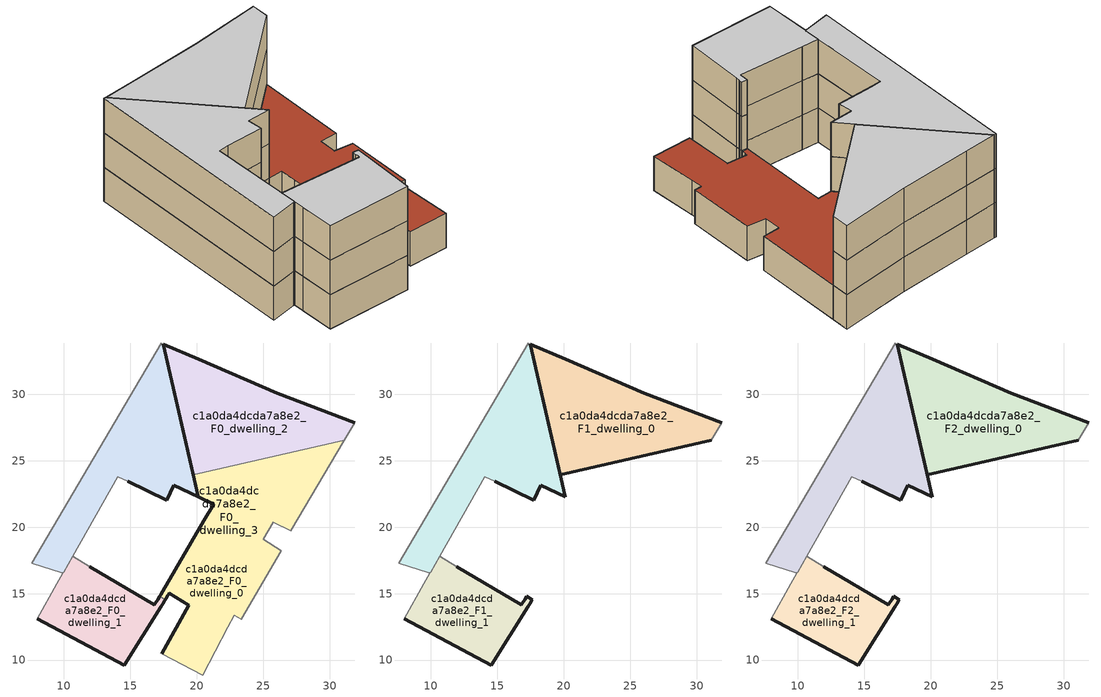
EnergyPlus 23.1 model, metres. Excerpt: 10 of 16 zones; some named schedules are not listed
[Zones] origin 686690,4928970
c1a0da4dcda7a8e2_F0_dwelling_0
 floor ground (EU_floor_Construction): 31.11,26.54 31.88,27.86 26.05,30.05 20.14,32.62 17.5,33.77 19.74,23.95 z0; 20.12,22.27 19.74,23.95 17.5,33.77 17.32,33.84 7.59,17.27 9.85,16.56 9.99,16.59 10,16.59 10.67,17.79 10.68,17.8 14.04,23.79 14.81,23.46 17.75,22 18.27,23.13 z0; 23.34,13.08 26.34,18.21 25.01,19.11 25.75,20.38 27.08,19.72 31.11,26.54 19.74,23.95 20.12,22.27 21.27,21.74 20.53,20.47 17.43,15.19 17.28,14.93 17.2,14.8 17.63,14.55 17.7,14.66 17.84,14.87 17.86,14.91 17.94,15.04 19.42,14.11 17.39,10.46 20.43,8.88 22.35,12.49 22.81,13.37 z0
 wall outside (EU_wall_Construction): 17.5,33.77 20.12,22.27 18.27,23.13 17.75,22 14.81,23.46 z0:3
 wall adiabatic (EU_wall_Construction): 14.81,23.46 14.04,23.79 10.68,17.8 10.67,17.79 / 10,16.59 9.99,16.59 9.85,16.56 7.59,17.27 17.32,33.84 17.5,33.77 z0:3
 wall to c1a0da4dcda7a8e2_F0_dwelling_1 (EU_wall_Construction): 10.67,17.79 10,16.59 z0:3
 roof outside (EU_floor_Construction): 31.11,26.54 27.08,19.72 25.75,20.38 25.01,19.11 26.34,18.21 23.34,13.08 22.81,13.37 22.35,12.49 20.43,8.88 17.39,10.46 19.42,14.11 17.94,15.04 17.86,14.91 17.84,14.87 17.7,14.66 17.63,14.55 17.2,14.8 17.28,14.93 17.43,15.19 20.53,20.47 21.27,21.74 20.12,22.27 19.74,23.95 z3
c1a0da4dcda7a8e2_F0_dwelling_1
 floor ground (EU_floor_Construction): 14.56,9.62 17.32,14.04 17.48,14.29 17.55,14.41 17.64,14.55 17.2,14.8 17.05,14.54 16.9,14.29 16.82,14.16 11.96,17.04 11.95,17.04 10.67,17.79 10,16.59 9.85,16.56 9.92,16.54 9.47,15.73 7.99,13.11 z0
 wall outside (EU_wall_Construction): 11.96,17.04 16.82,14.16 16.9,14.29 17.05,14.54 17.2,14.8 / 17.64,14.55 17.55,14.41 17.48,14.29 17.32,14.04 14.56,9.62 7.99,13.11 z0:3
 wall adiabatic (EU_wall_Construction): 10.67,17.79 11.95,17.04 11.96,17.04 / 7.99,13.11 9.47,15.73 9.92,16.54 9.85,16.56 10,16.59 z0:3
 wall to c1a0da4dcda7a8e2_F0_dwelling_3 (EU_wall_Construction): 17.2,14.8 17.63,14.55 z0:3
c1a0da4dcda7a8e2_F0_dwelling_2
 floor ground (EU_floor_Construction): 31.11,26.54 31.88,27.86 26.05,30.05 20.14,32.62 17.5,33.77 19.74,23.95 z0; 20.12,22.27 19.74,23.95 17.5,33.77 17.32,33.84 7.59,17.27 9.85,16.56 9.99,16.59 10,16.59 10.67,17.79 10.68,17.8 14.04,23.79 14.81,23.46 17.75,22 18.27,23.13 z0
 wall outside (EU_wall_Construction): 19.74,23.95 17.5,33.77 20.14,32.62 26.05,30.05 31.88,27.86 z0:3
 wall adiabatic (EU_wall_Construction): 31.88,27.86 31.11,26.54 z0:3
 wall to c1a0da4dcda7a8e2_F0_dwelling_3 (EU_wall_Construction): 31.11,26.54 19.74,23.95 z0:3
c1a0da4dcda7a8e2_F0_dwelling_3
 floor ground (EU_floor_Construction): 20.12,22.27 19.74,23.95 17.5,33.77 17.32,33.84 7.59,17.27 9.85,16.56 9.99,16.59 10,16.59 10.67,17.79 10.68,17.8 14.04,23.79 14.81,23.46 17.75,22 18.27,23.13 z0; 23.34,13.08 26.34,18.21 25.01,19.11 25.75,20.38 27.08,19.72 31.11,26.54 19.74,23.95 20.12,22.27 21.27,21.74 20.53,20.47 17.43,15.19 17.28,14.93 17.2,14.8 17.63,14.55 17.7,14.66 17.84,14.87 17.86,14.91 17.94,15.04 19.42,14.11 17.39,10.46 20.43,8.88 22.35,12.49 22.81,13.37 z0
 wall outside (EU_wall_Construction): 17.2,14.8 17.28,14.93 17.43,15.19 20.53,20.47 21.27,21.74 20.12,22.27 19.74,23.95 / 17.39,10.46 19.42,14.11 17.94,15.04 17.86,14.91 17.84,14.87 17.7,14.66 17.64,14.55 z0:3
 wall adiabatic (EU_wall_Construction): 31.11,26.54 27.08,19.72 25.75,20.38 25.01,19.11 26.34,18.21 23.34,13.08 22.81,13.37 22.35,12.49 20.43,8.88 17.39,10.46 z0:3
 roof outside (EU_roof_Construction): 17.5,33.77 19.74,23.95 20.12,22.27 18.27,23.13 17.75,22 14.81,23.46 14.04,23.79 10.68,17.8 10.67,17.79 10,16.59 9.99,16.59 9.85,16.56 7.59,17.27 17.32,33.84 z3; 31.11,26.54 27.08,19.72 25.75,20.38 25.01,19.11 26.34,18.21 23.34,13.08 22.81,13.37 22.35,12.49 20.43,8.88 17.39,10.46 19.42,14.11 17.94,15.04 17.86,14.91 17.84,14.87 17.7,14.66 17.63,14.55 17.2,14.8 17.28,14.93 17.43,15.19 20.53,20.47 21.27,21.74 20.12,22.27 19.74,23.95 z3
c1a0da4dcda7a8e2_F1_dwelling_0
 floor outside (EU_floor_Construction): 31.11,26.54 31.88,27.86 26.05,30.05 20.14,32.62 17.5,33.77 19.74,23.95 z3
 floor to c1a0da4dcda7a8e2_F0_dwelling_0 (EU_floor_Construction): 20.12,22.27 19.74,23.95 17.5,33.77 17.32,33.84 7.59,17.27 9.85,16.56 9.99,16.59 10,16.59 10.67,17.79 10.68,17.8 14.04,23.79 14.81,23.46 17.75,22 18.27,23.13 z3
 wall outside (EU_wall_Construction): 17.5,33.77 20.12,22.27 18.27,23.13 17.75,22 14.81,23.46 z3:6
 wall adiabatic (EU_wall_Construction): 14.81,23.46 14.04,23.79 10.68,17.8 10.67,17.79 / 10,16.59 9.99,16.59 9.85,16.56 7.59,17.27 17.32,33.84 17.5,33.77 z3:6
 wall to c1a0da4dcda7a8e2_F1_dwelling_1 (EU_wall_Construction): 10.67,17.79 10,16.59 z3:6
c1a0da4dcda7a8e2_F1_dwelling_1
 floor to c1a0da4dcda7a8e2_F0_dwelling_1 (EU_floor_Construction): 14.56,9.62 17.32,14.04 17.48,14.29 17.55,14.41 17.63,14.55 17.2,14.8 17.05,14.54 16.9,14.29 16.82,14.16 11.96,17.04 11.95,17.04 10.67,17.79 10,16.59 9.85,16.56 9.92,16.54 9.47,15.73 7.99,13.11 z3
 wall outside (EU_wall_Construction): 11.96,17.04 16.82,14.16 16.9,14.29 17.05,14.54 17.2,14.8 17.64,14.55 17.55,14.41 17.48,14.29 17.32,14.04 14.56,9.62 7.99,13.11 z3:6
 wall adiabatic (EU_wall_Construction): 10.67,17.79 11.95,17.04 11.96,17.04 / 7.99,13.11 9.47,15.73 9.92,16.54 9.85,16.56 10,16.59 z3:6
c1a0da4dcda7a8e2_F1_dwelling_2
 floor to c1a0da4dcda7a8e2_F0_dwelling_2 (EU_floor_Construction): 31.11,26.54 31.88,27.86 26.05,30.05 20.14,32.62 17.5,33.77 19.74,23.95 z3; 20.12,22.27 19.74,23.95 17.5,33.77 17.32,33.84 7.59,17.27 9.85,16.56 9.99,16.59 10,16.59 10.67,17.79 10.68,17.8 14.04,23.79 14.81,23.46 17.75,22 18.27,23.13 z3
 wall outside (EU_wall_Construction): 31.11,26.54 19.74,23.95 17.5,33.77 20.14,32.62 26.05,30.05 31.88,27.86 z3:6
 wall adiabatic (EU_wall_Construction): 31.88,27.86 31.11,26.54 z3:6
c1a0da4dcda7a8e2_F2_dwelling_0
 floor outside (EU_floor_Construction): 20.12,22.27 19.74,23.95 17.5,33.77 17.32,33.84 7.59,17.27 9.85,16.56 9.99,16.59 10,16.59 10.67,17.79 10.68,17.8 14.04,23.79 14.81,23.46 17.75,22 18.27,23.13 z6; 31.11,26.54 31.88,27.86 26.05,30.05 20.14,32.62 17.5,33.77 19.74,23.95 z6
 wall outside (EU_wall_Construction): 17.5,33.77 20.12,22.27 18.27,23.13 17.75,22 14.81,23.46 z6:9
 wall adiabatic (EU_wall_Construction): 14.81,23.46 14.04,23.79 10.68,17.8 10.67,17.79 / 10,16.59 9.99,16.59 9.85,16.56 7.59,17.27 17.32,33.84 17.5,33.77 z6:9
 wall to c1a0da4dcda7a8e2_F2_dwelling_1 (EU_wall_Construction): 10.67,17.79 10,16.59 z6:9
 ceiling to c1a0da4dcda7a8e2_F3_dwelling_2 (EU_floor_Construction): 17.5,33.77 19.74,23.95 20.12,22.27 18.27,23.13 17.75,22 14.81,23.46 14.04,23.79 10.68,17.8 10.67,17.79 10,16.59 9.99,16.59 9.85,16.56 7.59,17.27 17.32,33.84 z9; 31.88,27.86 31.11,26.54 19.74,23.95 17.5,33.77 20.14,32.62 26.05,30.05 z9
c1a0da4dcda7a8e2_F2_dwelling_1
 floor to c1a0da4dcda7a8e2_F1_dwelling_1 (EU_floor_Construction): 14.56,9.62 17.32,14.04 17.48,14.29 17.55,14.41 17.63,14.55 17.2,14.8 17.05,14.54 16.9,14.29 16.82,14.16 11.96,17.04 11.95,17.04 10.67,17.79 10,16.59 9.85,16.56 9.92,16.54 9.47,15.73 7.99,13.11 z6
 wall outside (EU_wall_Construction): 11.96,17.04 16.82,14.16 16.9,14.29 17.05,14.54 17.2,14.8 17.64,14.55 17.55,14.41 17.48,14.29 17.32,14.04 14.56,9.62 7.99,13.11 z6:9
 wall adiabatic (EU_wall_Construction): 10.67,17.79 11.95,17.04 11.96,17.04 / 7.99,13.11 9.47,15.73 9.92,16.54 9.85,16.56 10,16.59 z6:9
 ceiling to c1a0da4dcda7a8e2_F3_dwelling_1 (EU_floor_Construction): 17.2,14.8 17.63,14.55 17.55,14.41 17.48,14.29 17.32,14.04 14.56,9.62 7.99,13.11 9.47,15.73 9.92,16.54 9.85,16.56 10,16.59 10.67,17.79 11.95,17.04 11.96,17.04 16.82,14.16 16.9,14.29 17.05,14.54 z9
c1a0da4dcda7a8e2_F2_dwelling_2
 floor to c1a0da4dcda7a8e2_F1_dwelling_2 (EU_floor_Construction): 31.11,26.54 31.88,27.86 26.05,30.05 20.14,32.62 17.5,33.77 19.74,23.95 z6; 20.12,22.27 19.74,23.95 17.5,33.77 17.32,33.84 7.59,17.27 9.85,16.56 9.99,16.59 10,16.59 10.67,17.79 10.68,17.8 14.04,23.79 14.81,23.46 17.75,22 18.27,23.13 z6
 wall outside (EU_wall_Construction): 31.11,26.54 19.74,23.95 17.5,33.77 20.14,32.62 26.05,30.05 31.88,27.86 z6:9
 wall adiabatic (EU_wall_Construction): 31.88,27.86 31.11,26.54 z6:9
 ceiling to c1a0da4dcda7a8e2_F3_dwelling_2 (EU_floor_Construction): 17.5,33.77 19.74,23.95 20.12,22.27 18.27,23.13 17.75,22 14.81,23.46 14.04,23.79 10.68,17.8 10.67,17.79 10,16.59 9.99,16.59 9.85,16.56 7.59,17.27 17.32,33.84 z9; 31.88,27.86 31.11,26.54 19.74,23.95 17.5,33.77 20.14,32.62 26.05,30.05 z9
[Building]
EU S2 Campaign: North Axis=0; Terrain=City; Solar Distribution=FullExterior
[Site:Location]
Bologna: Latitude=44.5; Longitude=11.25; Time Zone=1; Elevation=37
[SizingPeriod:WeatherFileDays]
AnnualSizingPeriod: Begin Month=1; Begin Day of Month=1; End Month=12; End Day of Month=31; Day of Week for Start Day=Monday; Use Weather File Daylight Saving Period=No; Use Weather File Rain and Snow Indicators=No
[MATERIAL]
EU_InternalMass_Material: Roughness=MediumRough; Thickness=0.1; Conductivity=1; Density=1800; Specific Heat=900; Thermal Absorptance=0.9; Solar Absorptance=0.7; Visible Absorptance=0.7
[MATERIAL:NOMASS] Roughness=MediumRough; Thermal Absorptance=0.9; Solar Absorptance=0.7; Visible Absorptance=0.7
Name | Thermal Resistance
EU_wall_NoMass | 0.905828
EU_roof_NoMass | 0.37593
EU_floor_NoMass | 0.67114
[CONSTRUCTION]
EU_wall_Construction: EU_wall_NoMass
EU_roof_Construction: EU_roof_NoMass
EU_floor_Construction: EU_floor_NoMass
EU_InternalMass_Construction: EU_InternalMass_Material
[ZONE] Type=1; Multiplier=1; Ceiling Height=autocalculate; Floor Area=autocalculate; Part of Total Floor Area=Yes
Name | Volume
c1a0da4dcda7a8e2_F0_dwelling_0 | 709.116
c1a0da4dcda7a8e2_F1_dwelling_0; c1a0da4dcda7a8e2_F2_dwelling_0; c1a0da4dcda7a8e2_F0_dwelling_2; c1a0da4dcda7a8e2_F1_dwelling_2; c1a0da4dcda7a8e2_F2_dwelling_2 | 408.198
c1a0da4dcda7a8e2_F0_dwelling_1 | 119.292
c1a0da4dcda7a8e2_F1_dwelling_1; c1a0da4dcda7a8e2_F2_dwelling_1 | 119.29
c1a0da4dcda7a8e2_F0_dwelling_3 | 502.007
[INTERNALMASS] Construction=EU_InternalMass_Construction
Name | Zone or ZoneList | Surface Area
c1a0da4dcda7a8e2_F0_dwelling_0_EU_InternalMass | c1a0da4dcda7a8e2_F0_dwelling_0 | 67.0291
c1a0da4dcda7a8e2_F0_dwelling_1_EU_InternalMass | c1a0da4dcda7a8e2_F0_dwelling_1 | 39.7636
c1a0da4dcda7a8e2_F0_dwelling_2_EU_InternalMass | c1a0da4dcda7a8e2_F0_dwelling_2 | 69.0387
c1a0da4dcda7a8e2_F0_dwelling_3_EU_InternalMass | c1a0da4dcda7a8e2_F0_dwelling_3 | 100.306
c1a0da4dcda7a8e2_F1_dwelling_0_EU_InternalMass | c1a0da4dcda7a8e2_F1_dwelling_0 | 92.0553
c1a0da4dcda7a8e2_F1_dwelling_1_EU_InternalMass | c1a0da4dcda7a8e2_F1_dwelling_1 | 144.317
c1a0da4dcda7a8e2_F1_dwelling_2_EU_InternalMass | c1a0da4dcda7a8e2_F1_dwelling_2 | 39.7603
c1a0da4dcda7a8e2_F2_dwelling_0_EU_InternalMass | c1a0da4dcda7a8e2_F2_dwelling_0 | 92.0553
c1a0da4dcda7a8e2_F2_dwelling_1_EU_InternalMass | c1a0da4dcda7a8e2_F2_dwelling_1 | 144.317
c1a0da4dcda7a8e2_F2_dwelling_2_EU_InternalMass | c1a0da4dcda7a8e2_F2_dwelling_2 | 39.7603
[OTHEREQUIPMENT] Fuel Type=Electricity; Design Level Calculation Method=Watts/Area; Power per Zone Floor Area=1; Fraction Latent=0; Fraction Radiant=0; Fraction Lost=0; Carbon Dioxide Generation Rate=0; EndUse Subcategory=EU_Step8_InternalGains
Name | Zone or ZoneList or Space or SpaceList | Schedule
EU_Step8_InternalGain_c1a0da4dcda7a8e2_F0_dwelling_0_f000 | c1a0da4dcda7a8e2_F0_dwelling_0 | EU_Step8_GainSchedule_c1a0da4dcda7a8e2_F0_dwelling_0_f000
EU_Step8_InternalGain_c1a0da4dcda7a8e2_F0_dwelling_1_f000 | c1a0da4dcda7a8e2_F0_dwelling_1 | EU_Step8_GainSchedule_c1a0da4dcda7a8e2_F0_dwelling_1_f000
EU_Step8_InternalGain_c1a0da4dcda7a8e2_F0_dwelling_2_f000 | c1a0da4dcda7a8e2_F0_dwelling_2 | EU_Step8_GainSchedule_c1a0da4dcda7a8e2_F0_dwelling_2_f000
EU_Step8_InternalGain_c1a0da4dcda7a8e2_F0_dwelling_3_f000 | c1a0da4dcda7a8e2_F0_dwelling_3 | EU_Step8_GainSchedule_c1a0da4dcda7a8e2_F0_dwelling_3_f000
EU_Step8_InternalGain_c1a0da4dcda7a8e2_F1_dwelling_0_f000 | c1a0da4dcda7a8e2_F1_dwelling_0 | EU_Step8_GainSchedule_c1a0da4dcda7a8e2_F1_dwelling_0_f000
EU_Step8_InternalGain_c1a0da4dcda7a8e2_F1_dwelling_1_f000 | c1a0da4dcda7a8e2_F1_dwelling_1 | EU_Step8_GainSchedule_c1a0da4dcda7a8e2_F1_dwelling_1_f000
EU_Step8_InternalGain_c1a0da4dcda7a8e2_F1_dwelling_2_f000 | c1a0da4dcda7a8e2_F1_dwelling_2 | EU_Step8_GainSchedule_c1a0da4dcda7a8e2_F1_dwelling_2_f000
EU_Step8_InternalGain_c1a0da4dcda7a8e2_F2_dwelling_0_f000 | c1a0da4dcda7a8e2_F2_dwelling_0 | EU_Step8_GainSchedule_c1a0da4dcda7a8e2_F2_dwelling_0_f000
EU_Step8_InternalGain_c1a0da4dcda7a8e2_F2_dwelling_1_f000 | c1a0da4dcda7a8e2_F2_dwelling_1 | EU_Step8_GainSchedule_c1a0da4dcda7a8e2_F2_dwelling_1_f000
EU_Step8_InternalGain_c1a0da4dcda7a8e2_F2_dwelling_2_f000 | c1a0da4dcda7a8e2_F2_dwelling_2 | EU_Step8_GainSchedule_c1a0da4dcda7a8e2_F2_dwelling_2_f000
[ZONEVENTILATION:DESIGNFLOWRATE] Schedule=EU_AlwaysOn; Design Flow Rate Calculation Method=AirChanges/Hour; Air Changes per Hour=0.73129; Ventilation Type=Natural; Fan Pressure Rise=0; Fan Total Efficiency=1; Constant Term Coefficient=1; Temperature Term Coefficient=0; Velocity Term Coefficient=0; Velocity Squared Term Coefficient=0; Minimum Indoor Temperature=-100; Maximum Indoor Temperature=100; Delta Temperature=-100; Minimum Outdoor Temperature=-100; Maximum Outdoor Temperature=100; Maximum Wind Speed=40
Name | Zone or ZoneList or Space or SpaceList
EU_ConstantAir_c1a0da4dcda7a8e2_F0_dwelling_0 | c1a0da4dcda7a8e2_F0_dwelling_0
EU_ConstantAir_c1a0da4dcda7a8e2_F0_dwelling_1 | c1a0da4dcda7a8e2_F0_dwelling_1
EU_ConstantAir_c1a0da4dcda7a8e2_F0_dwelling_2 | c1a0da4dcda7a8e2_F0_dwelling_2
EU_ConstantAir_c1a0da4dcda7a8e2_F0_dwelling_3 | c1a0da4dcda7a8e2_F0_dwelling_3
EU_ConstantAir_c1a0da4dcda7a8e2_F1_dwelling_0 | c1a0da4dcda7a8e2_F1_dwelling_0
EU_ConstantAir_c1a0da4dcda7a8e2_F1_dwelling_1 | c1a0da4dcda7a8e2_F1_dwelling_1
EU_ConstantAir_c1a0da4dcda7a8e2_F1_dwelling_2 | c1a0da4dcda7a8e2_F1_dwelling_2
EU_ConstantAir_c1a0da4dcda7a8e2_F2_dwelling_0 | c1a0da4dcda7a8e2_F2_dwelling_0
EU_ConstantAir_c1a0da4dcda7a8e2_F2_dwelling_1 | c1a0da4dcda7a8e2_F2_dwelling_1
EU_ConstantAir_c1a0da4dcda7a8e2_F2_dwelling_2 | c1a0da4dcda7a8e2_F2_dwelling_2
[HVACTEMPLATE:THERMOSTAT] Constant Heating Setpoint=20; Constant Cooling Setpoint=50
EU_HeatOnly_c1a0da4dcda7a8e2_F0_dwelling_0; EU_HeatOnly_c1a0da4dcda7a8e2_F0_dwelling_1; EU_HeatOnly_c1a0da4dcda7a8e2_F0_dwelling_2; EU_HeatOnly_c1a0da4dcda7a8e2_F0_dwelling_3; EU_HeatOnly_c1a0da4dcda7a8e2_F1_dwelling_0; EU_HeatOnly_c1a0da4dcda7a8e2_F1_dwelling_1; EU_HeatOnly_c1a0da4dcda7a8e2_F1_dwelling_2; EU_HeatOnly_c1a0da4dcda7a8e2_F2_dwelling_0; EU_HeatOnly_c1a0da4dcda7a8e2_F2_dwelling_1; EU_HeatOnly_c1a0da4dcda7a8e2_F2_dwelling_2; EU_HeatOnly_c1a0da4dcda7a8e2_F3_dwelling_0; EU_HeatOnly_c1a0da4dcda7a8e2_F3_dwelling_1; EU_HeatOnly_c1a0da4dcda7a8e2_F3_dwelling_2; EU_HeatOnly_c1a0da4dcda7a8e2_F4_dwelling_0; EU_HeatOnly_c1a0da4dcda7a8e2_F4_dwelling_1; EU_HeatOnly_c1a0da4dcda7a8e2_F4_dwelling_2
[HVACTEMPLATE:ZONE:IDEALLOADSAIRSYSTEM] System Availability Schedule=EU_AlwaysOn; Maximum Heating Supply Air Temperature=50; Minimum Cooling Supply Air Temperature=13; Maximum Heating Supply Air Humidity Ratio=0.0156; Minimum Cooling Supply Air Humidity Ratio=0.0077; Heating Limit=NoLimit; Cooling Limit=NoLimit; Heating Availability Schedule=EU_AlwaysOn; Cooling Availability Schedule=EU_CoolingOff; Dehumidification Control Type=ConstantSensibleHeatRatio; Cooling Sensible Heat Ratio=0.7; Dehumidification Setpoint=60; Humidification Control Type=None; Humidification Setpoint=30; Outdoor Air Method=None; Outdoor Air Flow Rate per Person=0.00944; Outdoor Air Flow Rate per Zone Floor Area=0; Outdoor Air Flow Rate per Zone=0; Demand Controlled Ventilation Type=None; Outdoor Air Economizer Type=NoEconomizer; Heat Recovery Type=None; Sensible Heat Recovery Effectiveness=0.7; Latent Heat Recovery Effectiveness=0.65
Name | Template Thermostat
c1a0da4dcda7a8e2_F0_dwelling_0 | EU_HeatOnly_c1a0da4dcda7a8e2_F0_dwelling_0
c1a0da4dcda7a8e2_F0_dwelling_1 | EU_HeatOnly_c1a0da4dcda7a8e2_F0_dwelling_1
c1a0da4dcda7a8e2_F0_dwelling_2 | EU_HeatOnly_c1a0da4dcda7a8e2_F0_dwelling_2
c1a0da4dcda7a8e2_F0_dwelling_3 | EU_HeatOnly_c1a0da4dcda7a8e2_F0_dwelling_3
c1a0da4dcda7a8e2_F1_dwelling_0 | EU_HeatOnly_c1a0da4dcda7a8e2_F1_dwelling_0
c1a0da4dcda7a8e2_F1_dwelling_1 | EU_HeatOnly_c1a0da4dcda7a8e2_F1_dwelling_1
c1a0da4dcda7a8e2_F1_dwelling_2 | EU_HeatOnly_c1a0da4dcda7a8e2_F1_dwelling_2
c1a0da4dcda7a8e2_F2_dwelling_0 | EU_HeatOnly_c1a0da4dcda7a8e2_F2_dwelling_0
c1a0da4dcda7a8e2_F2_dwelling_1 | EU_HeatOnly_c1a0da4dcda7a8e2_F2_dwelling_1
c1a0da4dcda7a8e2_F2_dwelling_2 | EU_HeatOnly_c1a0da4dcda7a8e2_F2_dwelling_2
[SIZING:ZONE] Zone Cooling Design Supply Air Temperature Input Method=SupplyAirTemperature; Zone Cooling Design Supply Air Temperature=13; Zone Heating Design Supply Air Temperature Input Method=SupplyAirTemperature; Zone Heating Design Supply Air Temperature=50; Zone Cooling Design Supply Air Humidity Ratio=0.008; Zone Heating Design Supply Air Humidity Ratio=0.008; Cooling Design Air Flow Method=DesignDay; Cooling Design Air Flow Rate=0; Cooling Minimum Air Flow per Zone Floor Area=0.000762; Cooling Minimum Air Flow=0; Cooling Minimum Air Flow Fraction=0.2; Heating Design Air Flow Method=DesignDay; Heating Design Air Flow Rate=0; Heating Maximum Air Flow per Zone Floor Area=0.002032; Heating Maximum Air Flow=0.141576; Heating Maximum Air Flow Fraction=0.3; Account for Dedicated Outdoor Air System=No; Dedicated Outdoor Air System Control Strategy=NeutralSupplyAir; Dedicated Outdoor Air Low Setpoint Temperature for Design=autosize; Dedicated Outdoor Air High Setpoint Temperature for Design=autosize; Zone Load Sizing Method=Sensible Load Only No Latent Load; Zone Latent Cooling Design Supply Air Humidity Ratio Input Method=HumidityRatioDifference; Zone Cooling Design Supply Air Humidity Ratio Difference=0.005; Zone Latent Heating Design Supply Air Humidity Ratio Input Method=HumidityRatioDifference; Zone Humidification Design Supply Air Humidity Ratio Difference=0.005
c1a0da4dcda7a8e2_F0_dwelling_0; c1a0da4dcda7a8e2_F0_dwelling_1; c1a0da4dcda7a8e2_F0_dwelling_2; c1a0da4dcda7a8e2_F0_dwelling_3; c1a0da4dcda7a8e2_F1_dwelling_0; c1a0da4dcda7a8e2_F1_dwelling_1; c1a0da4dcda7a8e2_F1_dwelling_2; c1a0da4dcda7a8e2_F2_dwelling_0; c1a0da4dcda7a8e2_F2_dwelling_1; c1a0da4dcda7a8e2_F2_dwelling_2
[SCHEDULE:FILE] Column Number=1; Rows to Skip at Top=0; Number of Hours of Data=8760; Column Separator=Comma; Interpolate to Timestep=No; Minutes per Item=60; Adjust Schedule for Daylight Savings=Yes
Name | File
EU_Step8_GainSchedule_c1a0da4dcda7a8e2_F0_dwelling_0_f000 | ../../schedules/c1a0da4dcda7a8e2/c1a0da4dcda7a8e2_F0_dwelling_0_f000_gain.csv
EU_Step8_GainSchedule_c1a0da4dcda7a8e2_F0_dwelling_1_f000 | ../../schedules/c1a0da4dcda7a8e2/c1a0da4dcda7a8e2_F0_dwelling_1_f000_gain.csv
EU_Step8_GainSchedule_c1a0da4dcda7a8e2_F0_dwelling_2_f000 | ../../schedules/c1a0da4dcda7a8e2/c1a0da4dcda7a8e2_F0_dwelling_2_f000_gain.csv
EU_Step8_GainSchedule_c1a0da4dcda7a8e2_F0_dwelling_3_f000 | ../../schedules/c1a0da4dcda7a8e2/c1a0da4dcda7a8e2_F0_dwelling_3_f000_gain.csv
